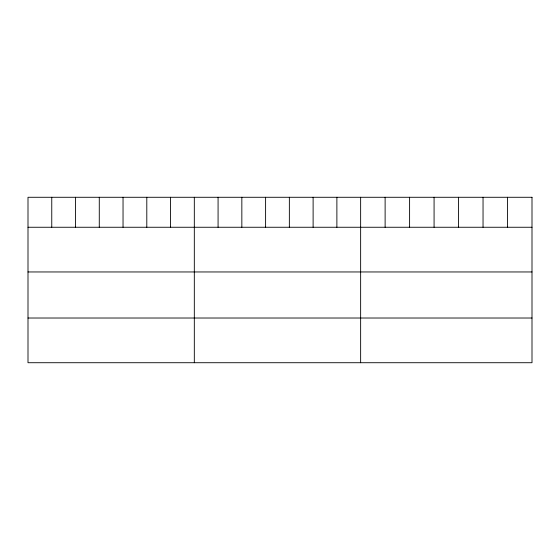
<?xml version="1.0" encoding="UTF-8"?>
<svg xmlns="http://www.w3.org/2000/svg" width="560" height="560" viewBox="0 0 560 560"><rect width="100%" height="100%" fill="white"/><g stroke="black" fill="none" stroke-linecap="round" stroke-linejoin="round"><path stroke-width="0.84" d="M28 227.255L532 227.255M28 271.957L532 271.957M28 318.017L532 318.017M507.521 197.281L507.521 227.255M483.042 197.281L483.042 227.255M458.563 197.281L458.563 227.255M434.077 197.281L434.077 227.255M409.598 197.281L409.598 227.255M385.119 197.281L385.119 227.255M360.64 197.281L360.64 362.719M336.882 197.281L336.882 227.255M313.117 197.281L313.117 227.255M289.359 197.281L289.359 227.255M265.601 197.281L265.601 227.255M241.843 197.281L241.843 227.255M218.078 197.281L218.078 227.255M194.32 197.281L194.32 362.719M170.562 197.281L170.562 227.255M146.797 197.281L146.797 227.255M123.039 197.281L123.039 227.255M99.281 197.281L99.281 227.255M75.523 197.281L75.523 227.255M51.758 197.281L51.758 227.255M532 197.281L28 197.281L28 362.719L532 362.719L532 197.281"/></g></svg>
